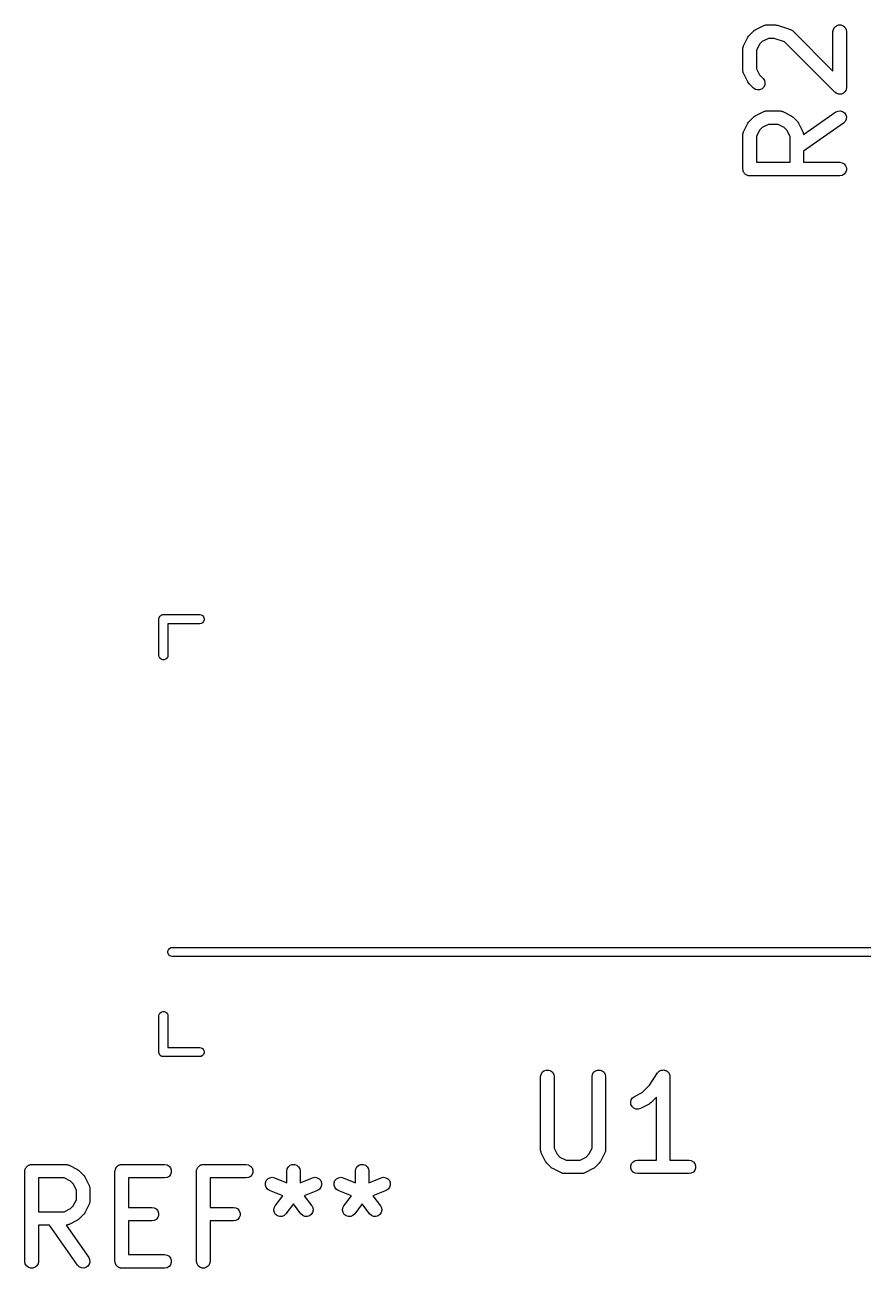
# Model space of a CAD drawing. Extents: x 114.5 to 183.6, y -134.3 to -97.2.
# Drawn here: x 114.52 to 123.82, y -133.83 to -120.04 of the extents above; entities that cross this region are included whole.
import ezdxf

# ---------------------------------------------------------------- set-up
doc = ezdxf.new("R2010")
doc.units = 0
doc.header["$MEASUREMENT"] = 0
doc.layers.add('BLACK', color=7, linetype='CONTINUOUS')

msp = doc.modelspace()

# ---------------------------------------------------------------- linework, layer by layer
at = {"layer": 'BLACK', "linetype": 'CONTINUOUS'}
for p, q in [((122.622, -120.099), (122.717, -120.051)), ((122.717, -120.051), (122.721, -120.05)), ((122.721, -120.05), (122.725, -120.048)), ((122.725, -120.048), (122.734, -120.046)), ((122.734, -120.046), (122.742, -120.044)), ((122.742, -120.044), (122.747, -120.044)), ((122.747, -120.044), (122.751, -120.043)), ((122.751, -120.043), (122.846, -120.043)), ((122.846, -120.043), (122.858, -120.045)), ((122.858, -120.045), (122.87, -120.047)), ((122.87, -120.047), (123.013, -120.095)), ((123.503, -120.07), (123.523, -120.053)), ((123.523, -120.053), (123.547, -120.044)), ((123.547, -120.044), (123.573, -120.044)), ((123.573, -120.044), (123.598, -120.053)), ((123.598, -120.053), (123.618, -120.07)), ((122.493, -120.275), (122.541, -120.18)), ((122.541, -120.18), (122.548, -120.17)), ((122.548, -120.17), (122.555, -120.16)), ((122.555, -120.16), (122.603, -120.113)), ((122.603, -120.113), (122.612, -120.106)), ((122.612, -120.106), (122.622, -120.099)), ((122.769, -120.193), (122.7, -120.228)), ((122.834, -120.193), (122.769, -120.193)), ((122.948, -120.231), (122.834, -120.193)), ((123.013, -120.095), (123.016, -120.097)), ((123.016, -120.097), (123.021, -120.098)), ((123.021, -120.098), (123.028, -120.103)), ((123.028, -120.103), (123.036, -120.107)), ((123.036, -120.107), (123.038, -120.11)), ((123.038, -120.11), (123.042, -120.113)), ((123.042, -120.113), (123.485, -120.556)), ((123.485, -120.118), (123.49, -120.093)), ((123.485, -120.556), (123.485, -120.118)), ((123.49, -120.093), (123.503, -120.07)), ((123.618, -120.07), (123.631, -120.093)), ((123.631, -120.093), (123.635, -120.118)), ((123.635, -120.118), (123.635, -120.737)), ((122.485, -120.309), (122.486, -120.305)), ((122.485, -120.547), (122.485, -120.309)), ((122.486, -120.3), (122.488, -120.292)), ((122.486, -120.305), (122.486, -120.3)), ((122.488, -120.292), (122.49, -120.283)), ((122.49, -120.283), (122.492, -120.279)), ((122.492, -120.279), (122.493, -120.275)), ((122.67, -120.258), (122.635, -120.326)), ((122.635, -120.326), (122.635, -120.529)), ((122.7, -120.228), (122.67, -120.258)), ((123.507, -120.79), (122.948, -120.231)), ((122.486, -120.551), (122.485, -120.547)), ((122.486, -120.555), (122.486, -120.551)), ((122.488, -120.564), (122.486, -120.555)), ((122.49, -120.573), (122.488, -120.564)), ((122.492, -120.576), (122.49, -120.573)), ((122.493, -120.58), (122.492, -120.576)), ((122.541, -120.676), (122.493, -120.58)), ((122.635, -120.529), (122.67, -120.598)), ((122.67, -120.598), (122.709, -120.637)), ((122.548, -120.685), (122.541, -120.676)), ((122.555, -120.695), (122.548, -120.685)), ((122.603, -120.743), (122.555, -120.695)), ((122.624, -120.758), (122.603, -120.743)), ((122.717, -120.733), (122.699, -120.751)), ((122.709, -120.637), (122.724, -120.658)), ((122.728, -120.709), (122.717, -120.733)), ((122.724, -120.658), (122.73, -120.683)), ((122.73, -120.683), (122.728, -120.709)), ((123.634, -120.747), (123.633, -120.757)), ((123.635, -120.737), (123.634, -120.747)), ((122.649, -120.764), (122.624, -120.758)), ((122.675, -120.762), (122.649, -120.764)), ((122.699, -120.751), (122.675, -120.762)), ((123.515, -120.796), (123.507, -120.79)), ((123.523, -120.802), (123.515, -120.796)), ((123.526, -120.803), (123.523, -120.802)), ((123.529, -120.805), (123.526, -120.803)), ((123.538, -120.808), (123.529, -120.805)), ((123.547, -120.811), (123.538, -120.808)), ((123.551, -120.811), (123.547, -120.811)), ((123.554, -120.812), (123.551, -120.811)), ((123.564, -120.811), (123.554, -120.812)), ((123.573, -120.811), (123.564, -120.811)), ((123.577, -120.81), (123.573, -120.811)), ((123.58, -120.81), (123.577, -120.81)), ((123.589, -120.806), (123.58, -120.81)), ((123.598, -120.802), (123.589, -120.806)), ((123.6, -120.8), (123.598, -120.802)), ((123.603, -120.799), (123.6, -120.8)), ((123.61, -120.792), (123.603, -120.799)), ((123.618, -120.786), (123.61, -120.792)), ((123.619, -120.783), (123.618, -120.786)), ((123.622, -120.78), (123.619, -120.783)), ((123.626, -120.771), (123.622, -120.78)), ((123.631, -120.763), (123.626, -120.771)), ((123.633, -120.757), (123.631, -120.76)), ((123.631, -120.76), (123.631, -120.763)), ((122.622, -121.051), (122.717, -121.004)), ((122.717, -121.004), (122.721, -121.002)), ((122.721, -121.002), (122.725, -121)), ((122.725, -121), (122.734, -120.999)), ((122.734, -120.999), (122.742, -120.996)), ((122.742, -120.996), (122.747, -120.996)), ((122.747, -120.996), (122.751, -120.996)), ((122.751, -120.996), (122.894, -120.996)), ((122.894, -120.996), (122.898, -120.996)), ((122.898, -120.996), (122.902, -120.996)), ((122.902, -120.996), (122.911, -120.999)), ((122.911, -120.999), (122.919, -121)), ((122.919, -121), (122.923, -121.002)), ((122.923, -121.002), (122.927, -121.004)), ((122.927, -121.004), (123.022, -121.051)), ((123.159, -121.26), (123.517, -121.009)), ((123.517, -121.009), (123.541, -120.998)), ((123.541, -120.998), (123.567, -120.996)), ((123.567, -120.996), (123.592, -121.003)), ((123.592, -121.003), (123.613, -121.018)), ((123.613, -121.018), (123.628, -121.039)), ((122.493, -121.228), (122.541, -121.132)), ((122.541, -121.132), (122.548, -121.123)), ((122.548, -121.123), (122.555, -121.113)), ((122.555, -121.113), (122.603, -121.065)), ((122.603, -121.065), (122.612, -121.058)), ((122.612, -121.058), (122.622, -121.051)), ((122.769, -121.146), (122.7, -121.18)), ((122.876, -121.146), (122.769, -121.146)), ((122.945, -121.18), (122.876, -121.146)), ((123.022, -121.051), (123.032, -121.058)), ((123.032, -121.058), (123.042, -121.065)), ((123.042, -121.065), (123.09, -121.113)), ((123.09, -121.113), (123.096, -121.123)), ((123.096, -121.123), (123.104, -121.132)), ((123.104, -121.132), (123.151, -121.228)), ((123.603, -121.132), (123.159, -121.443)), ((123.622, -121.114), (123.603, -121.132)), ((123.633, -121.09), (123.622, -121.114)), ((123.628, -121.039), (123.635, -121.064)), ((123.635, -121.064), (123.633, -121.09)), ((122.485, -121.261), (122.486, -121.257)), ((122.485, -121.642), (122.485, -121.261)), ((122.486, -121.253), (122.488, -121.244)), ((122.486, -121.257), (122.486, -121.253)), ((122.488, -121.244), (122.49, -121.235)), ((122.49, -121.235), (122.492, -121.232)), ((122.492, -121.232), (122.493, -121.228)), ((122.67, -121.21), (122.635, -121.279)), ((122.635, -121.279), (122.635, -121.567)), ((122.7, -121.18), (122.67, -121.21)), ((122.975, -121.21), (122.945, -121.18)), ((123.009, -121.279), (122.975, -121.21)), ((123.009, -121.567), (123.009, -121.279)), ((123.151, -121.228), (123.153, -121.232)), ((123.153, -121.232), (123.155, -121.235)), ((123.155, -121.235), (123.156, -121.244)), ((123.156, -121.244), (123.159, -121.253)), ((123.159, -121.253), (123.158, -121.257)), ((123.158, -121.257), (123.159, -121.26)), ((122.635, -121.567), (123.009, -121.567)), ((123.159, -121.443), (123.159, -121.567)), ((123.159, -121.567), (123.56, -121.567)), ((123.56, -121.567), (123.586, -121.572)), ((123.586, -121.572), (123.609, -121.585)), ((122.487, -121.649), (122.485, -121.642)), ((122.487, -121.655), (122.487, -121.649)), ((122.489, -121.661), (122.487, -121.655)), ((122.49, -121.668), (122.489, -121.661)), ((122.493, -121.673), (122.49, -121.668)), ((122.495, -121.68), (122.493, -121.673)), ((122.5, -121.685), (122.495, -121.68)), ((122.503, -121.69), (122.5, -121.685)), ((122.508, -121.695), (122.503, -121.69)), ((122.512, -121.7), (122.508, -121.695)), ((122.518, -121.703), (122.512, -121.7)), ((122.523, -121.707), (122.518, -121.703)), ((122.529, -121.709), (122.523, -121.707)), ((122.535, -121.713), (122.529, -121.709)), ((123.609, -121.7), (123.586, -121.713)), ((123.609, -121.585), (123.625, -121.605)), ((123.625, -121.68), (123.609, -121.7)), ((123.625, -121.605), (123.634, -121.629)), ((123.634, -121.655), (123.625, -121.68)), ((123.634, -121.629), (123.634, -121.655)), ((122.541, -121.714), (122.535, -121.713)), ((122.547, -121.716), (122.541, -121.714)), ((122.554, -121.716), (122.547, -121.716)), ((122.56, -121.717), (122.554, -121.716)), ((123.56, -121.717), (122.56, -121.717)), ((123.586, -121.713), (123.56, -121.717)), ((116.008, -126.623), (116.01, -126.619)), ((116.008, -126.628), (116.008, -126.623)), ((116.008, -127.036), (116.008, -126.628)), ((116.01, -126.615), (116.013, -126.611)), ((116.01, -126.619), (116.01, -126.615)), ((116.013, -126.611), (116.014, -126.607)), ((116.014, -126.607), (116.017, -126.603)), ((116.017, -126.603), (116.019, -126.599)), ((116.019, -126.599), (116.023, -126.597)), ((116.023, -126.597), (116.025, -126.593)), ((116.025, -126.593), (116.029, -126.591)), ((116.029, -126.591), (116.033, -126.588)), ((116.033, -126.588), (116.037, -126.587)), ((116.037, -126.587), (116.041, -126.584)), ((116.041, -126.584), (116.045, -126.584)), ((116.045, -126.584), (116.049, -126.582)), ((116.049, -126.582), (116.462, -126.582)), ((116.462, -126.582), (116.475, -126.584)), ((116.475, -126.584), (116.491, -126.593)), ((116.491, -126.671), (116.475, -126.68)), ((116.491, -126.593), (116.502, -126.607)), ((116.502, -126.657), (116.491, -126.671)), ((116.502, -126.607), (116.508, -126.623)), ((116.508, -126.641), (116.502, -126.657)), ((116.508, -126.623), (116.508, -126.641)), ((116.462, -126.682), (116.108, -126.682)), ((116.108, -126.682), (116.108, -127.036)), ((116.475, -126.68), (116.462, -126.682)), ((116.01, -127.049), (116.008, -127.036)), ((116.019, -127.065), (116.01, -127.049)), ((116.033, -127.076), (116.019, -127.065)), ((116.049, -127.082), (116.033, -127.076)), ((116.067, -127.082), (116.049, -127.082)), ((116.083, -127.076), (116.067, -127.082)), ((116.097, -127.065), (116.083, -127.076)), ((116.106, -127.049), (116.097, -127.065)), ((116.108, -127.036), (116.106, -127.049)), ((116.108, -130.313), (116.114, -130.297)), ((116.108, -130.331), (116.108, -130.313)), ((116.114, -130.347), (116.108, -130.331)), ((116.114, -130.297), (116.125, -130.283)), ((116.125, -130.361), (116.114, -130.347)), ((116.125, -130.283), (116.141, -130.274)), ((116.141, -130.37), (116.125, -130.361)), ((116.141, -130.274), (116.154, -130.272)), ((116.154, -130.372), (116.141, -130.37)), ((116.154, -130.272), (126.208, -130.272)), ((126.208, -130.372), (116.154, -130.372)), ((116.008, -131.028), (116.01, -131.015)), ((116.008, -131.423), (116.008, -131.028)), ((116.01, -131.015), (116.019, -130.999)), ((116.019, -130.999), (116.033, -130.988)), ((116.033, -130.988), (116.049, -130.982)), ((116.049, -130.982), (116.067, -130.982)), ((116.067, -130.982), (116.083, -130.988)), ((116.083, -130.988), (116.097, -130.999)), ((116.097, -130.999), (116.106, -131.015)), ((116.106, -131.015), (116.108, -131.028)), ((116.108, -131.028), (116.108, -131.382)), ((116.008, -131.441), (116.008, -131.423)), ((116.01, -131.445), (116.008, -131.441)), ((116.01, -131.449), (116.01, -131.445)), ((116.013, -131.453), (116.01, -131.449)), ((116.014, -131.457), (116.013, -131.453)), ((116.017, -131.461), (116.014, -131.457)), ((116.019, -131.465), (116.017, -131.461)), ((116.023, -131.467), (116.019, -131.465)), ((116.025, -131.471), (116.023, -131.467)), ((116.029, -131.473), (116.025, -131.471)), ((116.033, -131.476), (116.029, -131.473)), ((116.037, -131.477), (116.033, -131.476)), ((116.041, -131.48), (116.037, -131.477)), ((116.045, -131.48), (116.041, -131.48)), ((116.049, -131.482), (116.045, -131.48)), ((116.462, -131.482), (116.049, -131.482)), ((116.108, -131.382), (116.462, -131.382)), ((116.462, -131.382), (116.475, -131.384)), ((116.475, -131.48), (116.462, -131.482)), ((116.475, -131.384), (116.491, -131.393)), ((116.491, -131.471), (116.475, -131.48)), ((116.491, -131.393), (116.502, -131.407)), ((116.502, -131.457), (116.491, -131.471)), ((116.502, -131.407), (116.508, -131.423)), ((116.508, -131.441), (116.502, -131.457)), ((116.508, -131.423), (116.508, -131.441)), ((120.279, -131.639), (120.303, -131.631)), ((120.303, -131.631), (120.329, -131.631)), ((120.329, -131.631), (120.354, -131.639)), ((120.85, -131.639), (120.874, -131.631)), ((120.874, -131.631), (120.901, -131.631)), ((120.901, -131.631), (120.925, -131.639)), ((121.564, -131.639), (121.573, -131.636)), ((121.573, -131.636), (121.581, -131.632)), ((121.581, -131.632), (121.585, -131.632)), ((121.585, -131.632), (121.589, -131.631)), ((121.589, -131.631), (121.598, -131.631)), ((121.598, -131.631), (121.607, -131.63)), ((121.607, -131.63), (121.611, -131.631)), ((121.611, -131.631), (121.615, -131.631)), ((121.615, -131.631), (121.623, -131.634)), ((121.623, -131.634), (121.632, -131.636)), ((121.632, -131.636), (121.635, -131.638)), ((120.241, -131.704), (120.246, -131.679)), ((120.241, -132.514), (120.241, -131.704)), ((120.246, -131.679), (120.259, -131.656)), ((120.259, -131.656), (120.279, -131.639)), ((120.354, -131.639), (120.374, -131.656)), ((120.374, -131.656), (120.387, -131.679)), ((120.387, -131.679), (120.391, -131.704)), ((120.391, -131.704), (120.391, -132.496)), ((120.813, -131.704), (120.817, -131.679)), ((120.813, -132.496), (120.813, -131.704)), ((120.817, -131.679), (120.83, -131.656)), ((120.83, -131.656), (120.85, -131.639)), ((120.925, -131.639), (120.945, -131.656)), ((120.945, -131.656), (120.958, -131.679)), ((120.958, -131.679), (120.963, -131.704)), ((120.963, -131.704), (120.963, -132.514)), ((121.448, -131.799), (121.539, -131.663)), ((121.539, -131.663), (121.542, -131.66)), ((121.542, -131.66), (121.544, -131.656)), ((121.544, -131.656), (121.551, -131.65)), ((121.551, -131.65), (121.557, -131.644)), ((121.557, -131.644), (121.561, -131.642)), ((121.561, -131.642), (121.564, -131.639)), ((121.635, -131.638), (121.639, -131.639)), ((121.639, -131.639), (121.646, -131.645)), ((121.646, -131.645), (121.654, -131.65)), ((121.654, -131.65), (121.656, -131.654)), ((121.656, -131.654), (121.659, -131.656)), ((121.659, -131.656), (121.664, -131.664)), ((121.664, -131.664), (121.669, -131.671)), ((121.669, -131.671), (121.67, -131.675)), ((121.67, -131.675), (121.672, -131.679)), ((121.672, -131.679), (121.674, -131.688)), ((121.674, -131.688), (121.676, -131.696)), ((121.676, -131.696), (121.676, -131.7)), ((121.676, -131.7), (121.677, -131.704)), ((121.677, -131.704), (121.677, -132.629)), ((121.283, -131.923), (121.367, -131.881)), ((121.367, -131.881), (121.448, -131.799)), ((121.241, -131.986), (121.247, -131.96)), ((121.244, -132.011), (121.241, -131.986)), ((121.256, -132.035), (121.244, -132.011)), ((121.247, -131.96), (121.262, -131.939)), ((121.275, -132.053), (121.256, -132.035)), ((121.262, -131.939), (121.283, -131.923)), ((121.445, -132.01), (121.35, -132.057)), ((121.455, -132.002), (121.445, -132.01)), ((121.464, -131.996), (121.455, -132.002)), ((121.527, -131.933), (121.464, -131.996)), ((121.527, -132.629), (121.527, -131.933)), ((121.299, -132.063), (121.275, -132.053)), ((121.325, -132.065), (121.299, -132.063)), ((121.35, -132.057), (121.325, -132.065)), ((120.242, -132.518), (120.241, -132.514)), ((120.242, -132.522), (120.242, -132.518)), ((120.244, -132.531), (120.242, -132.522)), ((120.246, -132.54), (120.244, -132.531)), ((120.248, -132.543), (120.246, -132.54)), ((120.249, -132.547), (120.248, -132.543)), ((120.297, -132.643), (120.249, -132.547)), ((120.391, -132.496), (120.425, -132.565)), ((120.425, -132.565), (120.456, -132.595)), ((120.456, -132.595), (120.524, -132.629)), ((120.679, -132.629), (120.748, -132.595)), ((120.748, -132.595), (120.778, -132.565)), ((120.778, -132.565), (120.813, -132.496)), ((120.955, -132.547), (120.907, -132.643)), ((120.956, -132.543), (120.955, -132.547)), ((120.958, -132.54), (120.956, -132.543)), ((120.96, -132.531), (120.958, -132.54)), ((120.962, -132.522), (120.96, -132.531)), ((120.963, -132.514), (120.962, -132.518)), ((120.962, -132.518), (120.962, -132.522)), ((114.521, -132.739), (114.524, -132.733)), ((114.521, -132.746), (114.521, -132.739)), ((114.524, -132.733), (114.525, -132.727)), ((114.525, -132.727), (114.528, -132.721)), ((114.528, -132.721), (114.53, -132.715)), ((114.53, -132.715), (114.535, -132.71)), ((114.535, -132.71), (114.538, -132.704)), ((114.538, -132.704), (114.543, -132.7)), ((114.543, -132.7), (114.547, -132.695)), ((114.547, -132.695), (114.553, -132.692)), ((114.553, -132.692), (114.558, -132.687)), ((114.558, -132.687), (114.564, -132.685)), ((114.564, -132.685), (114.57, -132.682)), ((114.57, -132.682), (114.576, -132.681)), ((114.576, -132.681), (114.582, -132.679)), ((114.582, -132.679), (114.589, -132.679)), ((114.589, -132.679), (114.595, -132.677)), ((114.595, -132.677), (114.976, -132.677)), ((114.976, -132.677), (114.98, -132.678)), ((114.98, -132.678), (114.985, -132.678)), ((114.985, -132.678), (114.993, -132.68)), ((114.993, -132.68), (115.002, -132.682)), ((115.002, -132.682), (115.006, -132.684)), ((115.006, -132.684), (115.01, -132.685)), ((115.01, -132.685), (115.105, -132.733)), ((115.105, -132.733), (115.115, -132.74)), ((115.521, -132.739), (115.524, -132.733)), ((115.521, -132.746), (115.521, -132.739)), ((115.524, -132.733), (115.525, -132.727)), ((115.525, -132.727), (115.528, -132.721)), ((115.528, -132.721), (115.53, -132.715)), ((115.53, -132.715), (115.535, -132.71)), ((115.535, -132.71), (115.538, -132.704)), ((115.538, -132.704), (115.543, -132.7)), ((115.543, -132.7), (115.547, -132.695)), ((115.547, -132.695), (115.553, -132.692)), ((115.553, -132.692), (115.558, -132.687)), ((115.558, -132.687), (115.564, -132.685)), ((115.564, -132.685), (115.57, -132.682)), ((115.57, -132.682), (115.576, -132.681)), ((115.576, -132.681), (115.582, -132.679)), ((115.582, -132.679), (115.589, -132.679)), ((115.589, -132.679), (115.595, -132.677)), ((115.595, -132.677), (116.071, -132.677)), ((116.071, -132.677), (116.097, -132.682)), ((116.097, -132.682), (116.12, -132.695)), ((116.12, -132.695), (116.136, -132.715)), ((116.136, -132.715), (116.145, -132.739)), ((116.145, -132.739), (116.145, -132.765)), ((116.426, -132.739), (116.428, -132.733)), ((116.426, -132.746), (116.426, -132.739)), ((116.428, -132.733), (116.43, -132.727)), ((116.43, -132.727), (116.433, -132.721)), ((116.433, -132.721), (116.435, -132.715)), ((116.435, -132.715), (116.439, -132.71)), ((116.439, -132.71), (116.443, -132.704)), ((116.443, -132.704), (116.448, -132.7)), ((116.448, -132.7), (116.452, -132.695)), ((116.452, -132.695), (116.457, -132.692)), ((116.457, -132.692), (116.462, -132.687)), ((116.462, -132.687), (116.469, -132.685)), ((116.469, -132.685), (116.474, -132.682)), ((116.474, -132.682), (116.481, -132.681)), ((116.481, -132.681), (116.487, -132.679)), ((116.487, -132.679), (116.494, -132.679)), ((116.494, -132.679), (116.5, -132.677)), ((116.5, -132.677), (116.976, -132.677)), ((116.976, -132.677), (117.002, -132.682)), ((117.002, -132.682), (117.024, -132.695)), ((117.024, -132.695), (117.041, -132.715)), ((117.041, -132.715), (117.05, -132.739)), ((117.05, -132.739), (117.05, -132.765)), ((117.425, -132.752), (117.43, -132.727)), ((117.43, -132.727), (117.443, -132.704)), ((117.443, -132.704), (117.462, -132.687)), ((117.462, -132.687), (117.487, -132.679)), ((117.487, -132.679), (117.513, -132.679)), ((117.513, -132.679), (117.537, -132.687)), ((117.537, -132.687), (117.557, -132.704)), ((117.557, -132.704), (117.57, -132.727)), ((117.57, -132.727), (117.575, -132.752)), ((118.187, -132.752), (118.191, -132.727)), ((118.191, -132.727), (118.204, -132.704)), ((118.204, -132.704), (118.224, -132.687)), ((118.224, -132.687), (118.249, -132.679)), ((118.249, -132.679), (118.275, -132.679)), ((118.275, -132.679), (118.299, -132.687)), ((118.299, -132.687), (118.319, -132.704)), ((118.319, -132.704), (118.332, -132.727)), ((118.332, -132.727), (118.337, -132.752)), ((120.304, -132.652), (120.297, -132.643)), ((120.311, -132.662), (120.304, -132.652)), ((120.358, -132.71), (120.311, -132.662)), ((120.368, -132.717), (120.358, -132.71)), ((120.378, -132.724), (120.368, -132.717)), ((120.473, -132.771), (120.378, -132.724)), ((120.524, -132.629), (120.679, -132.629)), ((120.826, -132.724), (120.731, -132.771)), ((120.835, -132.717), (120.826, -132.724)), ((120.845, -132.71), (120.835, -132.717)), ((120.893, -132.662), (120.845, -132.71)), ((120.9, -132.652), (120.893, -132.662)), ((120.907, -132.643), (120.9, -132.652)), ((121.242, -132.691), (121.251, -132.667)), ((121.242, -132.717), (121.242, -132.691)), ((121.251, -132.742), (121.242, -132.717)), ((121.251, -132.667), (121.268, -132.647)), ((121.268, -132.647), (121.29, -132.634)), ((121.29, -132.634), (121.316, -132.629)), ((121.316, -132.629), (121.527, -132.629)), ((121.677, -132.629), (121.888, -132.629)), ((121.888, -132.629), (121.913, -132.634)), ((121.913, -132.634), (121.936, -132.647)), ((121.936, -132.647), (121.952, -132.667)), ((121.952, -132.667), (121.961, -132.691)), ((121.961, -132.717), (121.952, -132.742)), ((121.961, -132.691), (121.961, -132.717)), ((114.52, -132.752), (114.521, -132.746)), ((114.52, -133.752), (114.52, -132.752)), ((114.67, -132.827), (114.67, -133.201)), ((114.958, -132.827), (114.67, -132.827)), ((115.027, -132.862), (114.958, -132.827)), ((115.057, -132.892), (115.027, -132.862)), ((115.115, -132.74), (115.124, -132.747)), ((115.124, -132.747), (115.172, -132.795)), ((115.172, -132.795), (115.179, -132.804)), ((115.179, -132.804), (115.186, -132.814)), ((115.186, -132.814), (115.234, -132.909)), ((115.52, -132.752), (115.521, -132.746)), ((115.52, -133.752), (115.52, -132.752)), ((116.071, -132.827), (115.67, -132.827)), ((115.67, -132.827), (115.67, -133.154)), ((116.097, -132.823), (116.071, -132.827)), ((116.12, -132.81), (116.097, -132.823)), ((116.136, -132.79), (116.12, -132.81)), ((116.145, -132.765), (116.136, -132.79)), ((116.425, -132.752), (116.426, -132.746)), ((116.425, -133.752), (116.425, -132.752)), ((116.976, -132.827), (116.575, -132.827)), ((116.575, -132.827), (116.575, -133.154)), ((117.002, -132.823), (116.976, -132.827)), ((117.024, -132.81), (117.002, -132.823)), ((117.041, -132.79), (117.024, -132.81)), ((117.05, -132.765), (117.041, -132.79)), ((117.188, -132.88), (117.198, -132.856)), ((117.198, -132.856), (117.216, -132.836)), ((117.216, -132.836), (117.238, -132.824)), ((117.238, -132.824), (117.264, -132.82)), ((117.264, -132.82), (117.29, -132.826)), ((117.29, -132.826), (117.425, -132.88)), ((117.425, -132.88), (117.425, -132.752)), ((117.575, -132.752), (117.575, -132.88)), ((117.575, -132.88), (117.71, -132.826)), ((117.71, -132.826), (117.736, -132.82)), ((117.736, -132.82), (117.762, -132.824)), ((117.762, -132.824), (117.784, -132.836)), ((117.784, -132.836), (117.802, -132.856)), ((117.802, -132.856), (117.812, -132.88)), ((117.95, -132.88), (117.96, -132.856)), ((117.96, -132.856), (117.977, -132.836)), ((117.977, -132.836), (118, -132.824)), ((118, -132.824), (118.026, -132.82)), ((118.026, -132.82), (118.052, -132.826)), ((118.052, -132.826), (118.187, -132.88)), ((118.187, -132.88), (118.187, -132.752)), ((118.337, -132.752), (118.337, -132.88)), ((118.337, -132.88), (118.472, -132.826)), ((118.472, -132.826), (118.498, -132.82)), ((118.498, -132.82), (118.523, -132.824)), ((118.523, -132.824), (118.546, -132.836)), ((118.546, -132.836), (118.564, -132.856)), ((118.564, -132.856), (118.573, -132.88)), ((120.477, -132.773), (120.473, -132.771)), ((120.481, -132.775), (120.477, -132.773)), ((120.49, -132.776), (120.481, -132.775)), ((120.498, -132.779), (120.49, -132.776)), ((120.502, -132.779), (120.498, -132.779)), ((120.507, -132.779), (120.502, -132.779)), ((120.697, -132.779), (120.507, -132.779)), ((120.701, -132.779), (120.697, -132.779)), ((120.706, -132.779), (120.701, -132.779)), ((120.714, -132.776), (120.706, -132.779)), ((120.723, -132.775), (120.714, -132.776)), ((120.726, -132.773), (120.723, -132.775)), ((120.731, -132.771), (120.726, -132.773)), ((121.268, -132.762), (121.251, -132.742)), ((121.29, -132.775), (121.268, -132.762)), ((121.316, -132.779), (121.29, -132.775)), ((121.888, -132.779), (121.316, -132.779)), ((121.913, -132.775), (121.888, -132.779)), ((121.936, -132.762), (121.913, -132.775)), ((121.952, -132.742), (121.936, -132.762)), ((115.092, -132.961), (115.057, -132.892)), ((115.092, -133.068), (115.092, -132.961)), ((115.234, -132.909), (115.235, -132.913)), ((115.235, -132.913), (115.237, -132.917)), ((115.237, -132.917), (115.239, -132.926)), ((115.239, -132.926), (115.241, -132.934)), ((115.241, -132.934), (115.241, -132.939)), ((115.241, -132.939), (115.242, -132.943)), ((115.242, -132.943), (115.242, -133.086)), ((117.188, -132.906), (117.188, -132.88)), ((117.196, -132.931), (117.188, -132.906)), ((117.212, -132.951), (117.196, -132.931)), ((117.234, -132.965), (117.212, -132.951)), ((117.381, -133.024), (117.234, -132.965)), ((117.766, -132.965), (117.619, -133.024)), ((117.788, -132.951), (117.766, -132.965)), ((117.804, -132.931), (117.788, -132.951)), ((117.812, -132.906), (117.804, -132.931)), ((117.812, -132.88), (117.812, -132.906)), ((117.95, -132.906), (117.95, -132.88)), ((117.958, -132.931), (117.95, -132.906)), ((117.974, -132.951), (117.958, -132.931)), ((117.996, -132.965), (117.974, -132.951)), ((118.143, -133.024), (117.996, -132.965)), ((118.528, -132.965), (118.381, -133.024)), ((118.55, -132.951), (118.528, -132.965)), ((118.566, -132.931), (118.55, -132.951)), ((118.574, -132.906), (118.566, -132.931)), ((118.573, -132.88), (118.574, -132.906)), ((115.027, -133.167), (115.057, -133.137)), ((115.057, -133.137), (115.092, -133.068)), ((115.234, -133.119), (115.186, -133.214)), ((115.235, -133.115), (115.234, -133.119)), ((115.237, -133.111), (115.235, -133.115)), ((115.239, -133.103), (115.237, -133.111)), ((115.241, -133.094), (115.239, -133.103)), ((115.242, -133.086), (115.241, -133.09)), ((115.241, -133.09), (115.241, -133.094)), ((117.285, -133.159), (117.297, -133.136)), ((117.297, -133.136), (117.381, -133.024)), ((117.5, -133.115), (117.417, -133.226)), ((117.583, -133.226), (117.5, -133.115)), ((117.619, -133.024), (117.703, -133.136)), ((117.703, -133.136), (117.715, -133.159)), ((118.047, -133.159), (118.059, -133.136)), ((118.059, -133.136), (118.143, -133.024)), ((118.262, -133.115), (118.179, -133.226)), ((118.345, -133.226), (118.262, -133.115)), ((118.381, -133.024), (118.465, -133.136)), ((118.465, -133.136), (118.477, -133.159)), ((114.67, -133.201), (114.958, -133.201)), ((114.958, -133.201), (115.027, -133.167)), ((115.115, -133.288), (115.105, -133.296)), ((115.124, -133.282), (115.115, -133.288)), ((115.172, -133.234), (115.124, -133.282)), ((115.179, -133.224), (115.172, -133.234)), ((115.186, -133.214), (115.179, -133.224)), ((115.67, -133.154), (115.929, -133.154)), ((115.929, -133.154), (115.954, -133.158)), ((115.954, -133.158), (115.977, -133.171)), ((115.977, -133.286), (115.954, -133.299)), ((115.977, -133.171), (115.994, -133.191)), ((115.994, -133.266), (115.977, -133.286)), ((115.994, -133.191), (116.002, -133.216)), ((116.002, -133.242), (115.994, -133.266)), ((116.002, -133.216), (116.002, -133.242)), ((116.575, -133.154), (116.833, -133.154)), ((116.833, -133.154), (116.859, -133.158)), ((116.859, -133.158), (116.882, -133.171)), ((116.882, -133.286), (116.859, -133.299)), ((116.882, -133.171), (116.898, -133.191)), ((116.898, -133.266), (116.882, -133.286)), ((116.898, -133.191), (116.907, -133.216)), ((116.907, -133.242), (116.898, -133.266)), ((116.907, -133.216), (116.907, -133.242)), ((117.282, -133.185), (117.285, -133.159)), ((117.288, -133.21), (117.282, -133.185)), ((117.302, -133.232), (117.288, -133.21)), ((117.323, -133.248), (117.302, -133.232)), ((117.348, -133.255), (117.323, -133.248)), ((117.374, -133.254), (117.348, -133.255)), ((117.398, -133.244), (117.374, -133.254)), ((117.417, -133.226), (117.398, -133.244)), ((117.602, -133.244), (117.583, -133.226)), ((117.626, -133.254), (117.602, -133.244)), ((117.652, -133.255), (117.626, -133.254)), ((117.677, -133.248), (117.652, -133.255)), ((117.698, -133.232), (117.677, -133.248)), ((117.712, -133.21), (117.698, -133.232)), ((117.718, -133.185), (117.712, -133.21)), ((117.715, -133.159), (117.718, -133.185)), ((118.044, -133.185), (118.047, -133.159)), ((118.05, -133.21), (118.044, -133.185)), ((118.064, -133.232), (118.05, -133.21)), ((118.085, -133.248), (118.064, -133.232)), ((118.11, -133.255), (118.085, -133.248)), ((118.136, -133.254), (118.11, -133.255)), ((118.16, -133.244), (118.136, -133.254)), ((118.179, -133.226), (118.16, -133.244)), ((118.364, -133.244), (118.345, -133.226)), ((118.388, -133.254), (118.364, -133.244)), ((118.414, -133.255), (118.388, -133.254)), ((118.439, -133.248), (118.414, -133.255)), ((118.459, -133.232), (118.439, -133.248)), ((118.474, -133.21), (118.459, -133.232)), ((118.48, -133.185), (118.474, -133.21)), ((118.477, -133.159), (118.48, -133.185)), ((114.794, -133.351), (114.67, -133.351)), ((114.67, -133.351), (114.67, -133.752)), ((115.105, -133.795), (114.794, -133.351)), ((114.98, -133.35), (114.977, -133.351)), ((114.977, -133.351), (115.228, -133.709)), ((114.985, -133.351), (114.98, -133.35)), ((114.993, -133.348), (114.985, -133.351)), ((115.002, -133.347), (114.993, -133.348)), ((115.006, -133.345), (115.002, -133.347)), ((115.01, -133.343), (115.006, -133.345)), ((115.105, -133.296), (115.01, -133.343)), ((115.929, -133.304), (115.67, -133.304)), ((115.67, -133.304), (115.67, -133.677)), ((115.954, -133.299), (115.929, -133.304)), ((116.833, -133.304), (116.575, -133.304)), ((116.575, -133.304), (116.575, -133.752)), ((116.859, -133.299), (116.833, -133.304)), ((115.67, -133.677), (116.071, -133.677)), ((116.071, -133.677), (116.097, -133.682)), ((116.097, -133.682), (116.12, -133.695)), ((116.12, -133.695), (116.136, -133.715)), ((114.525, -133.778), (114.52, -133.752)), ((114.538, -133.801), (114.525, -133.778)), ((114.558, -133.817), (114.538, -133.801)), ((114.582, -133.826), (114.558, -133.817)), ((114.608, -133.826), (114.582, -133.826)), ((114.633, -133.817), (114.608, -133.826)), ((114.653, -133.801), (114.633, -133.817)), ((114.666, -133.778), (114.653, -133.801)), ((114.67, -133.752), (114.666, -133.778)), ((115.124, -133.814), (115.105, -133.795)), ((115.147, -133.825), (115.124, -133.814)), ((115.173, -133.827), (115.147, -133.825)), ((115.198, -133.82), (115.173, -133.827)), ((115.22, -133.805), (115.198, -133.82)), ((115.235, -133.784), (115.22, -133.805)), ((115.228, -133.709), (115.239, -133.733)), ((115.241, -133.759), (115.235, -133.784)), ((115.239, -133.733), (115.241, -133.759)), ((115.521, -133.759), (115.52, -133.752)), ((115.521, -133.765), (115.521, -133.759)), ((115.524, -133.772), (115.521, -133.765)), ((115.525, -133.778), (115.524, -133.772)), ((115.528, -133.784), (115.525, -133.778)), ((115.53, -133.79), (115.528, -133.784)), ((115.535, -133.795), (115.53, -133.79)), ((115.538, -133.801), (115.535, -133.795)), ((115.543, -133.805), (115.538, -133.801)), ((115.547, -133.81), (115.543, -133.805)), ((115.553, -133.813), (115.547, -133.81)), ((115.558, -133.817), (115.553, -133.813)), ((115.564, -133.82), (115.558, -133.817)), ((115.57, -133.823), (115.564, -133.82)), ((115.576, -133.824), (115.57, -133.823)), ((115.582, -133.826), (115.576, -133.824)), ((115.589, -133.826), (115.582, -133.826)), ((115.595, -133.827), (115.589, -133.826)), ((116.071, -133.827), (115.595, -133.827)), ((116.097, -133.823), (116.071, -133.827)), ((116.12, -133.81), (116.097, -133.823)), ((116.136, -133.79), (116.12, -133.81)), ((116.136, -133.715), (116.145, -133.739)), ((116.145, -133.765), (116.136, -133.79)), ((116.145, -133.739), (116.145, -133.765)), ((116.43, -133.778), (116.425, -133.752)), ((116.443, -133.801), (116.43, -133.778)), ((116.462, -133.817), (116.443, -133.801)), ((116.487, -133.826), (116.462, -133.817)), ((116.513, -133.826), (116.487, -133.826)), ((116.537, -133.817), (116.513, -133.826)), ((116.557, -133.801), (116.537, -133.817)), ((116.57, -133.778), (116.557, -133.801)), ((116.575, -133.752), (116.57, -133.778))]:
    msp.add_line(p, q, dxfattribs=at)

doc.saveas('drawing.dxf')
